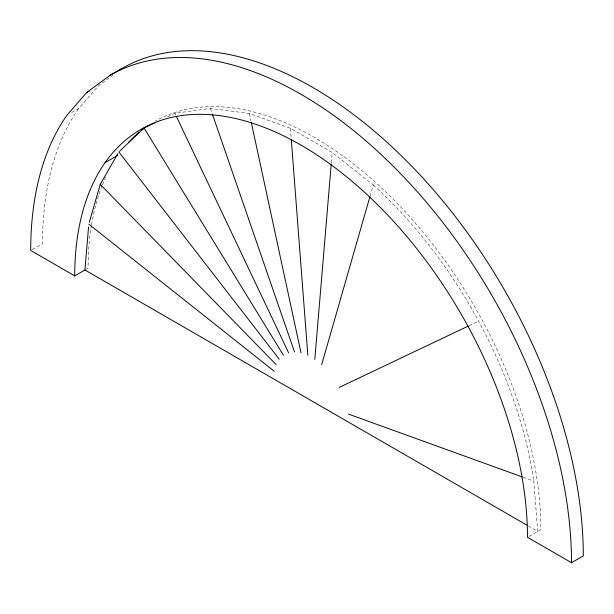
<?xml version="1.0" encoding="UTF-8"?>
<svg xmlns="http://www.w3.org/2000/svg" width="614" height="614" viewBox="0 0 614 614"><rect width="100%" height="100%" fill="white"/><g stroke="black" fill="none" stroke-linecap="round" stroke-linejoin="round"><path stroke-width="0.46" stroke-dasharray="3.07 2.3" d="M331.33 162.933L332.212 152.441L290.437 128.326L249.368 113.483L210.418 108.417L174.898 113.306L166.317 117.381M370.096 196.073L373.274 185.014L332.212 152.441M71.646 112.531L78.715 108.448L98.37 85.837L112.661 75.269M32.273 249.553L42.489 243.651A382.407 220.787 60 0 1 78.715 108.448M85.722 269.523L88.086 268.157A320.155 184.845 60 0 1 91.363 225.691M529.061 536.375L540.85 529.567A320.155 184.845 60 0 0 401.625 207.923A320.155 184.845 60 0 0 155.196 121.135M469.096 325.689L478.621 321.16M523.051 477.216L533.858 481.123L537.711 531.379L528.57 526.106M174.898 113.306L175.719 115.033M210.418 108.417L212.291 113.851M249.368 113.483L250.98 120.958M290.437 128.326L291.166 137.858M91.524 224.762A320.155 184.845 60 0 1 95.799 204.953M96.053 204.009A320.155 184.845 60 0 1 102.078 185.758M102.423 184.883A320.155 184.845 60 0 1 106.13 176.295M373.274 185.014A320.155 184.845 60 0 1 533.858 481.123"/><path stroke-width="0.92" d="M74.716 275.878A320.155 184.845 60 0 1 301.106 145.173A320.155 184.845 60 0 1 527.487 537.281L571.511 562.693L583.3 555.885A382.407 220.787 60 0 0 416.376 171.045A382.407 220.787 60 0 0 121.687 68.591L109.898 75.399L86.582 92.645L66.926 115.255A382.407 220.787 60 0 0 30.7 250.458L74.716 275.878L84.939 269.976L88.554 227.026M314.805 359.305L331.245 163.884M89.314 222.36L100.228 184.369L117.888 153.6M321.652 364.731L369.835 196.994M119.53 151.29L143.346 128.625M119.431 70.265L121.687 68.591M86.582 92.645L89.721 90.826M105.048 162.679L117.627 155.419M154.314 123.084L145.741 127.159A320.155 184.845 60 0 0 141.289 130.513M339.204 387.426L468.236 326.095M348.414 414.082L522.153 476.894M84.939 269.976L526.912 525.147M88.792 224.164L274.235 371.263M100.228 184.369L276.139 364.624M118.847 151.942L279.247 359.221M144.021 127.981L283.438 355.23M176.54 116.76L288.588 352.781M212.605 114.757L294.505 351.968M251.387 122.831L300.998 352.812M291.312 139.769L307.844 355.283M109.898 75.399A382.407 220.787 60 0 1 404.588 177.853A382.407 220.787 60 0 1 571.511 562.693M128.403 142.532A320.155 184.845 60 0 1 139.102 132.294"/></g></svg>
